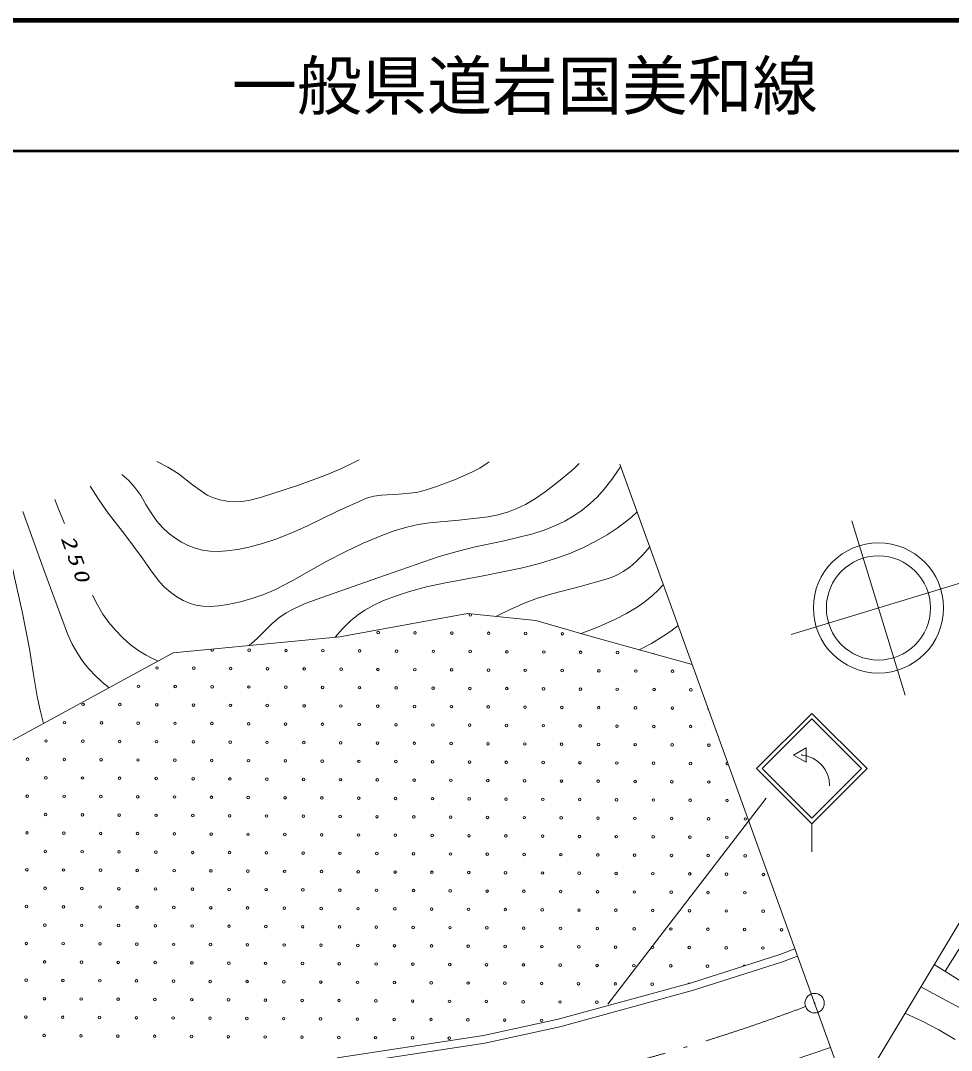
# Model space of a CAD drawing. Units: millimetres, scale not verified. Extents: x -625 to 704666, y -625 to 360237.
# Drawn here: x 225190 to 296672, y 281146 to 360237 of the extents above; entities that cross this region are included whole.
import ezdxf
from ezdxf.enums import TextEntityAlignment as Align

# ---------------------------------------------------------------- set-up
doc = ezdxf.new("R2010")
doc.units = ezdxf.units.MM
doc.header["$LTSCALE"] = 1000
doc.linetypes.add('LONG_DASHED_DOTTED', pattern=[15.25, 12, -1.5, 0.25, -1.5])
for name, color, linetype, lineweight in [('M-TTL', 2, 'Continuous', 140), ('M-TTL-LINE', 7, 'Continuous', 50), ('S-BGD', 7, 'Continuous', 13), ('S-BGD-HTXT', 6, 'Continuous', 13), ('S-BMK', 2, 'LONG_DASHED_DOTTED', 13)]:
    doc.layers.add(name, color=color, linetype=linetype, lineweight=lineweight)
doc.layers.add('M-TTL-TXT', color=7, linetype='Continuous')
doc.styles.add('ＭＳ ゴシック', font='')
doc.styles.get('ＭＳ ゴシック').set_extended_font_data('MS Gothic')

# ---------------------------------------------------------------- blocks, each defined once
blk = doc.blocks.new('BUHIN1')
at = {"color": 2, "linetype": 'Continuous', "lineweight": 13}
for radius in [746, 22.5]:
    blk.add_circle((0, 0), radius, dxfattribs=at)
blk = doc.blocks.new('BUHIN9')
at = {"color": 7, "linetype": 'Continuous', "lineweight": 13}
blk.add_lwpolyline([(318, 549), (-632, 0), (319, -553)], close=True, dxfattribs=at)
blk.add_circle((0, 0), 19.2, dxfattribs=at)

msp = doc.modelspace()

# ---------------------------------------------------------------- linework, layer by layer
at = {"layer": 'M-TTL'}
msp.add_line((704666, 360237), (64666, 360237), dxfattribs=at)
at = {"layer": 'M-TTL-LINE'}
msp.add_line((64666, 350237), (704666, 350237), dxfattribs=at)
at = {"layer": 'S-BGD'}
for p, q in [((293117, 308431), (289026, 321820)), ((308286, 320386), (284377, 313080)), ((249701, 312912), (259507, 314712)), ((259507, 314712), (264755, 314176)), ((264755, 314176), (268662, 313027)), ((236910, 311686), (249701, 312912)), ((268662, 313027), (276770, 310793)), ((223268, 304257), (236910, 311686)), ((285958, 307031), (281716, 302788)), ((290201, 302788), (285958, 307031)), ((282140, 302788), (285958, 306606)), ((289777, 302788), (285958, 306606)), ((281716, 302788), (285958, 298545)), ((285958, 298970), (282140, 302788)), ((285958, 298545), (290201, 302788)), ((285958, 298970), (289777, 302788)), ((282446, 300521), (270293, 284706)), ((285958, 298545), (285958, 296401)), ((296183, 287228), (297747, 289724)), ((283502, 288521), (284660, 288950)), ((276701, 286341), (283502, 288521)), ((283698, 287954), (276872, 285765)), ((284864, 288385), (283698, 287954)), ((303165, 282853), (295349, 287750)), ((266465, 283535), (276701, 286341)), ((276872, 285765), (266607, 282952)), ((260727, 282292), (266465, 283535)), ((266607, 282952), (260836, 281702)), ((249507, 280566), (260727, 282292)), ((260836, 281702), (252440, 280410)), ((278014, 278202), (287396, 281376))]:
    msp.add_line(p, q, dxfattribs=at)
for points in [[(230535, 324468), (231161, 323474), (231837, 322514), (233204, 320771), (234529, 318984), (235161, 318053), (235839, 317162), (236251, 316715), (236716, 316301), (237178, 315973), (237672, 315696), (238155, 315491), (238654, 315345), (239173, 315264), (239711, 315241), (240413, 315286), (241114, 315391), (242076, 315600), (243020, 315866), (243872, 316166), (244703, 316522), (246036, 317209), (247347, 317952), (248710, 318726), (250103, 319447), (251509, 320094), (252943, 320688), (253883, 321039), (254848, 321335), (255721, 321531), (256605, 321668), (258846, 321867), (261096, 322126), (261878, 322291), (262651, 322516), (263309, 322770), (263952, 323083), (264729, 323543), (265477, 324056), (266505, 324837), (267486, 325659), (267795, 325941), (268096, 326231)], [(232974, 325381), (233490, 324905), (233965, 324384), (234412, 323754), (234816, 323076), (235211, 322425), (235662, 321798), (236084, 321316), (236551, 320874), (237026, 320502), (237538, 320179), (238062, 319919), (238609, 319715), (239153, 319577), (239716, 319496), (240375, 319469), (241038, 319501), (241879, 319614), (242712, 319787), (243764, 320069), (244785, 320406), (246013, 320893), (247222, 321437), (249468, 322522), (251762, 323563), (252325, 323712), (252901, 323800), (254249, 323872), (255591, 324004), (256363, 324194), (257123, 324444), (258503, 324969), (259855, 325549), (260461, 325871), (261030, 326243), (261098, 326293), (261165, 326344)], [(235653, 326384), (236495, 325939), (237303, 325444), (238398, 324588), (239525, 323784), (239992, 323578), (240485, 323427), (241024, 323327), (241569, 323286), (242141, 323307), (242714, 323388), (243609, 323608), (244494, 323888), (246544, 324565), (248551, 325292), (249781, 325821), (250989, 326406), (251087, 326456), (251185, 326507)], [(242745, 312245), (243347, 312771), (243917, 313349), (244453, 313883), (245031, 314376), (245579, 314748), (246161, 315069), (247004, 315448), (247890, 315778), (252628, 317433), (257345, 319076), (258716, 319473), (260107, 319813), (262322, 320292), (264534, 320831), (265411, 321112), (266267, 321448), (266978, 321793), (267664, 322193), (268317, 322644), (268934, 323143), (269494, 323673), (270016, 324249), (270595, 324997), (271128, 325783), (271198, 325892), (271273, 326011)], [(227807, 323446), (228187, 322537), (228561, 321625)], [(225368, 322533), (227049, 317849), (228783, 313142), (229155, 312350), (229578, 311593), (229965, 311018), (230399, 310481), (230998, 309861), (231645, 309278), (231806, 309141), (231976, 308999)], [(249335, 312877), (249914, 313528), (250532, 314132), (251061, 314564), (251628, 314949), (252324, 315341), (253062, 315687), (254051, 316070), (255056, 316396), (256371, 316749), (257696, 317043), (260719, 317593), (263741, 318205), (265045, 318543), (266335, 318940), (267357, 319314), (268368, 319749), (269318, 320221), (270249, 320751), (271002, 321242), (271719, 321781), (272136, 322136), (272538, 322510)], [(223450, 321815), (223813, 320951), (224118, 320068), (224421, 318891), (224668, 317686), (225302, 314844), (225875, 311998), (226144, 310158), (226475, 308321), (226700, 307287), (226940, 306256)], [(261737, 314485), (262828, 315034), (263938, 315525), (264952, 315897), (265987, 316212), (268159, 316766), (270335, 317383), (270921, 317628), (271474, 317924), (271973, 318268), (272438, 318661), (272986, 319214), (273510, 319820)], [(268235, 313152), (269569, 313684), (270886, 314272), (271728, 314704), (272538, 315186), (273142, 315611), (273715, 316087), (274143, 316502), (274550, 316939)], [(230716, 316099), (231089, 315359), (231517, 314646), (231967, 314014), (232474, 313408), (233017, 312851), (233607, 312332), (234197, 311892), (234830, 311496), (235281, 311258), (235745, 311052)], [(272698, 311915), (273631, 312408), (274541, 312958), (275123, 313356), (275693, 313776)], [(294316, 286028), (298712, 283671), (303118, 281304), (305428, 280049), (307717, 278784)], [(293101, 284003), (294418, 283393), (295715, 282727), (296968, 281984)]]:
    msp.add_lwpolyline(points, dxfattribs=at)
for centre, radius in [((291071, 315126), 5000), ((291071, 315126), 4000), ((252651, 313236), 99.5), ((255479, 313218), 99.5), ((258308, 313200), 99.5), ((261136, 313183), 99.5), ((263964, 313165), 99.5), ((266793, 313147), 99.5), ((242743, 311884), 99.5), ((245571, 311866), 99.5), ((248399, 311849), 99.5), ((251228, 311831), 99.5), ((254056, 311813), 99.5), ((256885, 311795), 99.5), ((259713, 311777), 99.5), ((262541, 311759), 99.5), ((265370, 311742), 99.5), ((268198, 311724), 99.5), ((271026, 311706), 99.5), ((235663, 310514), 99.5), ((238491, 310497), 99.5), ((241320, 310479), 99.5), ((244148, 310461), 99.5), ((246976, 310443), 99.5), ((249805, 310425), 99.5), ((252633, 310408), 99.5), ((255462, 310390), 99.5), ((258290, 310372), 99.5), ((261118, 310354), 99.5), ((263947, 310336), 99.5), ((266775, 310319), 99.5), ((269603, 310301), 99.5), ((272432, 310283), 99.5), ((275260, 310265), 99.5), ((234240, 309109), 99.5), ((237068, 309091), 99.5), ((239897, 309074), 99.5), ((242725, 309056), 99.5), ((245553, 309038), 99.5), ((248382, 309020), 99.5), ((251210, 309002), 99.5), ((254038, 308985), 99.5), ((256867, 308967), 99.5), ((259695, 308949), 99.5), ((262524, 308931), 99.5), ((265352, 308913), 99.5), ((268180, 308895), 99.5), ((271009, 308878), 99.5), ((273837, 308860), 99.5), ((276665, 308842), 99.5), ((229988, 307722), 99.5), ((232817, 307704), 99.5), ((235645, 307686), 99.5), ((238473, 307668), 99.5), ((241302, 307650), 99.5), ((244130, 307633), 99.5), ((246959, 307615), 99.5), ((249787, 307597), 99.5), ((252615, 307579), 99.5), ((255444, 307561), 99.5), ((258272, 307544), 99.5), ((261100, 307526), 99.5), ((263929, 307508), 99.5), ((266757, 307490), 99.5), ((269586, 307472), 99.5), ((272414, 307455), 99.5), ((275242, 307437), 99.5), ((228565, 306316), 99.5), ((231394, 306299), 99.5), ((234222, 306281), 99.5), ((237050, 306263), 99.5), ((239879, 306245), 99.5), ((242707, 306227), 99.5), ((245536, 306210), 99.5), ((248364, 306192), 99.5), ((251192, 306174), 99.5), ((254021, 306156), 99.5), ((256849, 306138), 99.5), ((259677, 306121), 99.5), ((262506, 306103), 99.5), ((265334, 306085), 99.5), ((268162, 306067), 99.5), ((270991, 306049), 99.5), ((273819, 306031), 99.5), ((276648, 306014), 99.5), ((227142, 304911), 99.5), ((229971, 304893), 99.5), ((232799, 304876), 99.5), ((235627, 304858), 99.5), ((238456, 304840), 99.5), ((241284, 304822), 99.5), ((244112, 304804), 99.5), ((246941, 304786), 99.5), ((249769, 304769), 99.5), ((252598, 304751), 99.5), ((255426, 304733), 99.5), ((258254, 304715), 99.5), ((261083, 304697), 99.5), ((263911, 304680), 99.5), ((266739, 304662), 99.5), ((269568, 304644), 99.5), ((272396, 304626), 99.5), ((275224, 304608), 99.5), ((278053, 304591), 99.5), ((225719, 303506), 99.5), ((228547, 303488), 99.5), ((231376, 303470), 99.5), ((234204, 303452), 99.5), ((237033, 303435), 99.5), ((239861, 303417), 99.5), ((242689, 303399), 99.5), ((245518, 303381), 99.5), ((248346, 303363), 99.5), ((251174, 303346), 99.5), ((254003, 303328), 99.5), ((256831, 303310), 99.5), ((259660, 303292), 99.5), ((262488, 303274), 99.5), ((265316, 303257), 99.5), ((268145, 303239), 99.5), ((270973, 303221), 99.5), ((273801, 303203), 99.5), ((276630, 303185), 99.5), ((227124, 302083), 99.5), ((229953, 302065), 99.5), ((232781, 302047), 99.5), ((235609, 302029), 99.5), ((238438, 302012), 99.5), ((241266, 301994), 99.5), ((244095, 301976), 99.5), ((246923, 301958), 99.5), ((249751, 301940), 99.5), ((252580, 301922), 99.5), ((255408, 301905), 99.5), ((258236, 301887), 99.5), ((261065, 301869), 99.5), ((263893, 301851), 99.5), ((266722, 301833), 99.5), ((269550, 301816), 99.5), ((272378, 301798), 99.5), ((275207, 301780), 99.5), ((278035, 301762), 99.5), ((225701, 300678), 99.5), ((228530, 300660), 99.5), ((231358, 300642), 99.5), ((234186, 300624), 99.5), ((237015, 300606), 99.5), ((239843, 300588), 99.5), ((242672, 300571), 99.5), ((245500, 300553), 99.5), ((248328, 300535), 99.5), ((251157, 300517), 99.5), ((253985, 300499), 99.5), ((256813, 300482), 99.5), ((259642, 300464), 99.5), ((262470, 300446), 99.5), ((265298, 300428), 99.5), ((268127, 300410), 99.5), ((270955, 300393), 99.5), ((273784, 300375), 99.5), ((276612, 300357), 99.5), ((279440, 300339), 99.5), ((227107, 299254), 99.5), ((229935, 299237), 99.5), ((232763, 299219), 99.5), ((235592, 299201), 99.5), ((238420, 299183), 99.5), ((241248, 299165), 99.5), ((244077, 299148), 99.5), ((246905, 299130), 99.5), ((249734, 299112), 99.5), ((252562, 299094), 99.5), ((255390, 299076), 99.5), ((258219, 299059), 99.5), ((261047, 299041), 99.5), ((263875, 299023), 99.5), ((266704, 299005), 99.5), ((269532, 298987), 99.5), ((272360, 298969), 99.5), ((275189, 298952), 99.5), ((278017, 298934), 99.5), ((280846, 298916), 99.5), ((225683, 297849), 99.5), ((228512, 297831), 99.5), ((231340, 297814), 99.5), ((234169, 297796), 99.5), ((236997, 297778), 99.5), ((239825, 297760), 99.5), ((242654, 297742), 99.5), ((245482, 297724), 99.5), ((248310, 297707), 99.5), ((251139, 297689), 99.5), ((253967, 297671), 99.5), ((256796, 297653), 99.5), ((259624, 297635), 99.5), ((262452, 297618), 99.5), ((265281, 297600), 99.5), ((268109, 297582), 99.5), ((270937, 297564), 99.5), ((273766, 297546), 99.5), ((276594, 297529), 99.5), ((279423, 297511), 99.5), ((227089, 296426), 99.5), ((229917, 296408), 99.5), ((232745, 296390), 99.5), ((235574, 296373), 99.5), ((238402, 296355), 99.5), ((241231, 296337), 99.5), ((244059, 296319), 99.5), ((246887, 296301), 99.5), ((249716, 296284), 99.5), ((252544, 296266), 99.5), ((255372, 296248), 99.5), ((258201, 296230), 99.5), ((261029, 296212), 99.5), ((263858, 296195), 99.5), ((266686, 296177), 99.5), ((269514, 296159), 99.5), ((272343, 296141), 99.5), ((275171, 296123), 99.5), ((277999, 296105), 99.5), ((280828, 296088), 99.5), ((225666, 295021), 99.5), ((228494, 295003), 99.5), ((231322, 294985), 99.5), ((234151, 294967), 99.5), ((236979, 294950), 99.5), ((239808, 294932), 99.5), ((242636, 294914), 99.5), ((245464, 294896), 99.5), ((248293, 294878), 99.5), ((251121, 294860), 99.5), ((253949, 294843), 99.5), ((256778, 294825), 99.5), ((259606, 294807), 99.5), ((262434, 294789), 99.5), ((265263, 294771), 99.5), ((268091, 294754), 99.5), ((270920, 294736), 99.5), ((273748, 294718), 99.5), ((276576, 294700), 99.5), ((279405, 294682), 99.5), ((282233, 294665), 99.5), ((227071, 293598), 99.5), ((229899, 293580), 99.5), ((232728, 293562), 99.5), ((235556, 293544), 99.5), ((238384, 293526), 99.5), ((241213, 293509), 99.5), ((244041, 293491), 99.5), ((246870, 293473), 99.5), ((249698, 293455), 99.5), ((252526, 293437), 99.5), ((255355, 293420), 99.5), ((258183, 293402), 99.5), ((261011, 293384), 99.5), ((263840, 293366), 99.5), ((266668, 293348), 99.5), ((269497, 293331), 99.5), ((272325, 293313), 99.5), ((275153, 293295), 99.5), ((277982, 293277), 99.5), ((280810, 293259), 99.5), ((225648, 292192), 99.5), ((228476, 292175), 99.5), ((231305, 292157), 99.5), ((234133, 292139), 99.5), ((236961, 292121), 99.5), ((239790, 292103), 99.5), ((242618, 292086), 99.5), ((245446, 292068), 99.5), ((248275, 292050), 99.5), ((251103, 292032), 99.5), ((253932, 292014), 99.5), ((256760, 291996), 99.5), ((259588, 291979), 99.5), ((262417, 291961), 99.5), ((265245, 291943), 99.5), ((268073, 291925), 99.5), ((270902, 291907), 99.5), ((273730, 291890), 99.5), ((276559, 291872), 99.5), ((279387, 291854), 99.5), ((282215, 291836), 99.5), ((227053, 290769), 99.5), ((229881, 290752), 99.5), ((232710, 290734), 99.5), ((235538, 290716), 99.5), ((238367, 290698), 99.5), ((241195, 290680), 99.5), ((244023, 290662), 99.5), ((246852, 290645), 99.5), ((249680, 290627), 99.5), ((252508, 290609), 99.5), ((255337, 290591), 99.5), ((258165, 290573), 99.5), ((260994, 290556), 99.5), ((263822, 290538), 99.5), ((266650, 290520), 99.5), ((269479, 290502), 99.5), ((272307, 290484), 99.5), ((275135, 290467), 99.5), ((277964, 290449), 99.5), ((280792, 290431), 99.5), ((283621, 290413), 99.5), ((225630, 289364), 99.5), ((228458, 289346), 99.5), ((231287, 289328), 99.5), ((234115, 289311), 99.5), ((236944, 289293), 99.5), ((239772, 289275), 99.5), ((242600, 289257), 99.5), ((245429, 289239), 99.5), ((248257, 289222), 99.5), ((251085, 289204), 99.5), ((253914, 289186), 99.5), ((256742, 289168), 99.5), ((259570, 289150), 99.5), ((262399, 289132), 99.5), ((265227, 289115), 99.5), ((268056, 289097), 99.5), ((270884, 289079), 99.5), ((273712, 289061), 99.5), ((276541, 289043), 99.5), ((279369, 289026), 99.5), ((282197, 289008), 99.5), ((227035, 287941), 99.5), ((229864, 287923), 99.5), ((232692, 287905), 99.5), ((235520, 287888), 99.5), ((238349, 287870), 99.5), ((241177, 287852), 99.5), ((244006, 287834), 99.5), ((246834, 287816), 99.5), ((249662, 287798), 99.5), ((252491, 287781), 99.5), ((255319, 287763), 99.5), ((258147, 287745), 99.5), ((260976, 287727), 99.5), ((263804, 287709), 99.5), ((266633, 287692), 99.5), ((269461, 287674), 99.5), ((272289, 287656), 99.5), ((275118, 287638), 99.5), ((277946, 287620), 99.5), ((225612, 286536), 99.5), ((228441, 286518), 99.5), ((231269, 286500), 99.5), ((234097, 286482), 99.5), ((236926, 286464), 99.5), ((239754, 286447), 99.5), ((242582, 286429), 99.5), ((245411, 286411), 99.5), ((248239, 286393), 99.5), ((251068, 286375), 99.5), ((253896, 286358), 99.5), ((256724, 286340), 99.5), ((259553, 286322), 99.5), ((262381, 286304), 99.5), ((265209, 286286), 99.5), ((268038, 286268), 99.5), ((270866, 286251), 99.5), ((273695, 286233), 99.5), ((227017, 285113), 99.5), ((229846, 285095), 99.5), ((232674, 285077), 99.5), ((235503, 285059), 99.5), ((238331, 285041), 99.5), ((241159, 285024), 99.5), ((243988, 285006), 99.5), ((246816, 284988), 99.5), ((249644, 284970), 99.5), ((252473, 284952), 99.5), ((255301, 284934), 99.5), ((258130, 284917), 99.5), ((260958, 284899), 99.5), ((263786, 284881), 99.5), ((266615, 284863), 99.5), ((269443, 284845), 99.5), ((225594, 283707), 99.5), ((228423, 283689), 99.5), ((231251, 283672), 99.5), ((234080, 283654), 99.5), ((236908, 283636), 99.5), ((239736, 283618), 99.5), ((242565, 283600), 99.5), ((245393, 283583), 99.5), ((248221, 283565), 99.5), ((251050, 283547), 99.5), ((253878, 283529), 99.5), ((256706, 283511), 99.5), ((259535, 283494), 99.5), ((262363, 283476), 99.5), ((265192, 283458), 99.5), ((227000, 282284), 99.5), ((229828, 282266), 99.5), ((232656, 282249), 99.5), ((235485, 282231), 99.5), ((238313, 282213), 99.5), ((241142, 282195), 99.5), ((243970, 282177), 99.5), ((246798, 282160), 99.5), ((249627, 282142), 99.5), ((252455, 282124), 99.5), ((255283, 282106), 99.5), ((258112, 282088), 99.5)]:
    msp.add_circle(centre, radius, dxfattribs=at)
for centre, radius, start, end in [((259731, 314606), 99.5, 117.13181, 51.1984), ((239914, 311902), 99.5, 139.17939, 51.76883), ((273855, 311688), 99.5, 210.37647, 298.17097), ((278071, 307419), 99.5, 160.5693, 239.15038), ((284954, 301474), 2368, 0, 84.28201), ((279458, 303167), 99.5, 71.0565, 328.66318), ((280774, 287603), 99.5, 42.62361, 172.9254), ((276523, 286215), 99.5, 63.39224, 147.26301)]:
    msp.add_arc(centre, radius, start, end, dxfattribs=at)
at = {"layer": 'S-BGD-HTXT'}
for p, q in [((271212, 326180), (296648, 255760)), ((318575, 326460), (287380, 274468))]:
    msp.add_line(p, q, dxfattribs=at)
at = {"layer": 'S-BMK'}
msp.add_arc((234603, 419810), 144547, 263.21286, 290.60271, dxfattribs=at)

# ---------------------------------------------------------------- block references
at = {"layer": 'S-BGD'}
msp.add_blockref('BUHIN9', (285190, 303830), dxfattribs=at)
at = {"layer": 'S-BMK'}
msp.add_blockref('BUHIN1', (286168, 284773), dxfattribs=at)

# ---------------------------------------------------------------- texts
at = {"layer": 'M-TTL-TXT', "style": 'ＭＳ ゴシック'}
msp.add_text('一般県道岩国美和線', height=3666, dxfattribs=at).set_placement((241400, 355237), align=Align.MIDDLE_LEFT)
at = {"layer": 'S-BGD', "insert": (228241, 320477), "char_height": 1100, "attachment_point": 7, "rotation": 290.1, "style": 'ＭＳ ゴシック'}
msp.add_mtext('\\T1.33;\\W1.35;\\Q15;250', dxfattribs=at)

doc.saveas('drawing.dxf')
